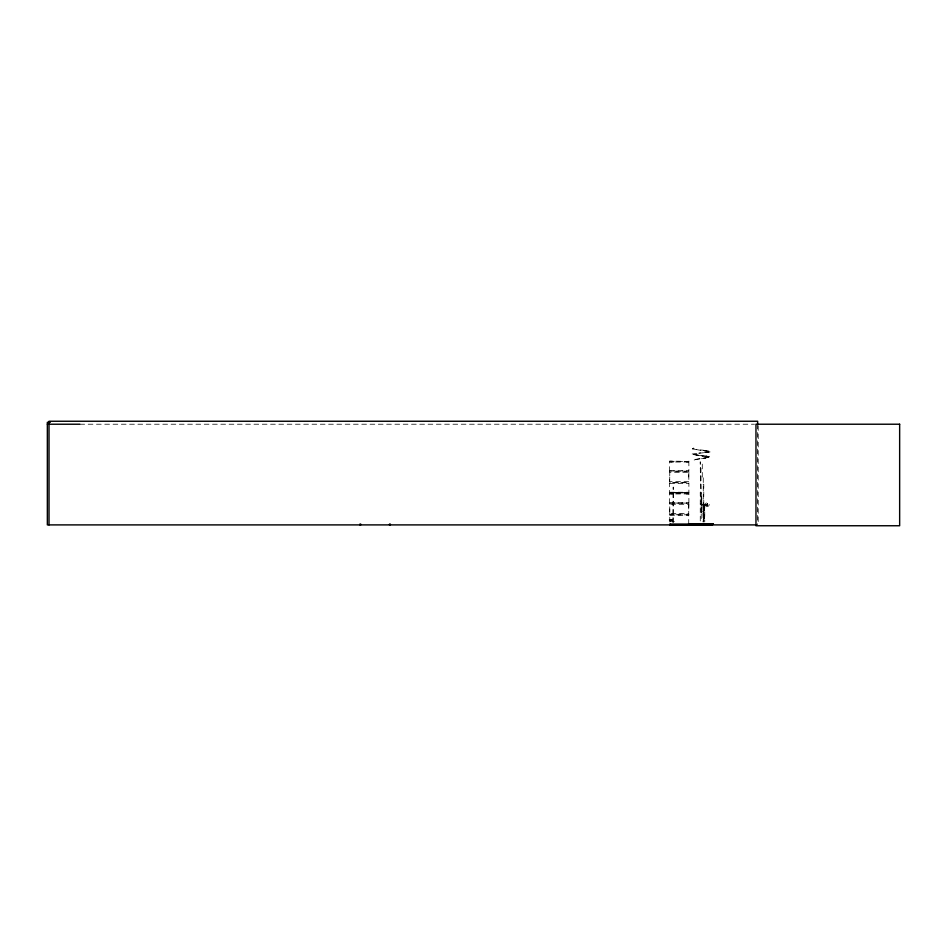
<?xml version="1.0" encoding="UTF-8"?>
<svg xmlns="http://www.w3.org/2000/svg" width="947" height="947" viewBox="0 0 947 947"><rect width="100%" height="100%" fill="white"/><g stroke="black" fill="none" stroke-linecap="round" stroke-linejoin="round"><path stroke-width="0.71" stroke-dasharray="4.74 3.55" d="M669.766 508.953L669.766 524.236M669.766 477.004L669.576 482.366L688.942 482.556M688.729 508.953L688.919 503.094L669.6 503.046L669.565 482.816L688.954 482.71M688.729 477.004L688.919 471.156L669.6 471.109L669.73 461.059L688.848 461.449M696.649 449.707L692.541 448.771L696.708 449.588M688.895 503.046L688.895 482.911M688.729 524.236L688.741 504.289L669.742 504.289L669.742 513.605L688.729 513.665M688.883 471.689L669.576 471.156M671.257 519.607L671.103 520.649L671.305 519.737M671.423 519.654L671.897 520.649L672.039 519.595M672.05 519.844L672.181 520.661L671.932 519.678M707.965 457.448L708.924 456.679L706.592 456.063M707.918 457.342L709.398 456.608C701.265 455.921 712.961 455.756 708.214 457.425M671.743 520.637L671.411 520.637M669.541 461.26L688.765 461.426M688.954 492.748L669.541 492.807L688.931 492.653M669.789 492.937L688.706 492.937M706.853 504.573L707.717 504.573M701.254 496.926L701.94 498.3L701.206 498.418M672.311 520.59L672.429 519.501M701.182 497.246L701.218 521.596M701.182 510.788C702.544 509.368 702.011 513.57 701.1 511.842M701.182 511.842L701.869 511.842M671.021 519.749L670.878 520.649L670.796 519.737M671.115 520.578L671.139 519.832M671.683 520.412L671.565 519.643L671.754 520.412M672.252 519.844L672.488 520.365M669.576 503.094L669.766 504.23M686.315 462.029L687.984 462.029M686.315 493.967L687.984 493.967M693.062 448.937L694.068 448.239L692.754 448.712M693.606 454.513L706.687 456.052M670.654 462.029L673.601 462.029M670.654 493.967L673.601 493.967M706.628 456.229C705.172 458.372 687.948 452.027 693.417 454.643M688.848 461.082L688.895 471.109M688.706 493.02L669.766 492.913M688.706 462.041L669.789 462.041M688.706 493.943L669.801 493.967M698.495 455.318L693.133 454.572M671.541 520.578L671.47 519.832M701.786 511.996L701.786 496.926L701.076 497.009M703.207 450.239L710.108 451.908L698.922 453.068M709.031 451.885L696.424 449.576L703.266 450.192M698.46 455.294L706.32 456.359M692.565 448.854L693.654 448.085M692.553 448.807L693.606 448.168M707.989 457.283L693.109 460.005L694.222 460.005M708.865 451.092L703.266 450.18M694.163 460.005L696.081 459.461M705.219 458.123L708.415 457.271M710.084 451.92L705.858 452.548M695.311 459.366L705.337 458.135M692.162 454.004L699.04 453.104M698.862 453.234L705.941 452.512M79.891 424.22L754.487 424.22M700.247 468.28L700.946 468.28L701.242 512.327M669.742 470.47L688.741 470.47M688.741 481.668L669.742 481.668L669.766 472.293L688.741 472.34L688.895 482.366M703.254 477.797L703.254 521.998M700.413 481.1L700.247 461.781L700.934 497.684M669.766 483.55L688.741 483.55M703.088 484.225L703.775 484.284L703.775 524.898M701.076 492.18L700.259 492.18L700.271 521.596M700.259 493.659L701.076 493.659M669.742 502.407L688.741 502.407M669.612 503.638L688.883 503.638M703.692 503.745L704.746 505.438L704.746 521.975M700.176 504.029L701.194 504.029M701.786 504.278L703.692 504.278M704.118 504.278L707.492 504.278M701.786 504.917L703.692 504.917M704.118 504.917L707.492 504.917M703.692 505.438L703.053 505.438L703.053 521.975M703.053 505.864L704.746 505.864M669.612 514.257L688.883 514.257M688.883 514.837L669.565 514.695M669.742 515.488L688.741 515.488M672.713 520.128L669.127 519.974L672.488 520.294M670.216 521.584L674.406 521.584M701.467 458.739L705.468 458.005M669.612 471.689L669.766 472.293M758.216 425.677L758.216 524.898M757.636 424.22L757.636 524.898M704.592 505.864L704.592 521.975M704.426 505.864L704.426 521.975M703.372 505.864L703.372 521.975M702.283 464.125L702.283 479.892M673.222 522.602L673.222 487.018L672.903 522.602M670.583 521.477L670.583 519.252L670.216 521.477M669.789 492.286L688.729 492.298L669.801 492.298M707.492 503.413L707.078 505.745L707.492 503.413M705.941 505.923A1.906 1.906 0 0 0 709.125 505.071A1.906 1.906 0 0 0 706.793 502.739A1.906 1.906 0 0 0 705.941 505.923"/><path stroke-width="1.42" d="M687.996 524.685L713.399 524.401M50.309 422.315L47.35 422.315L47.35 524.898L756.156 524.898M47.35 424.22L79.832 424.22M669.766 524.236L711.552 524.271L712.357 524.898M711.517 524.318L696.282 524.898M669.73 524.508L711.469 524.531M669.742 524.839L711.517 524.816L711.434 524.224M757.636 424.22L757.636 421.249L49.019 421.249L49.019 524.898M711.126 524.058L711.126 524.898M703.775 523.845L703.775 524.898M703.254 523.845L703.254 524.898M695.903 524.058L695.903 524.898M670.18 524.224L670.216 524.898M390.353 524.058L390.353 524.898M389.501 524.058L389.501 524.898M360.736 524.058L360.736 524.898M359.896 524.058L359.896 524.898M713.399 524.188L687.996 524.472L713.375 524.188M899.65 424.22L755.966 424.22L755.966 525.751L899.65 525.751L899.65 424.22"/></g></svg>
